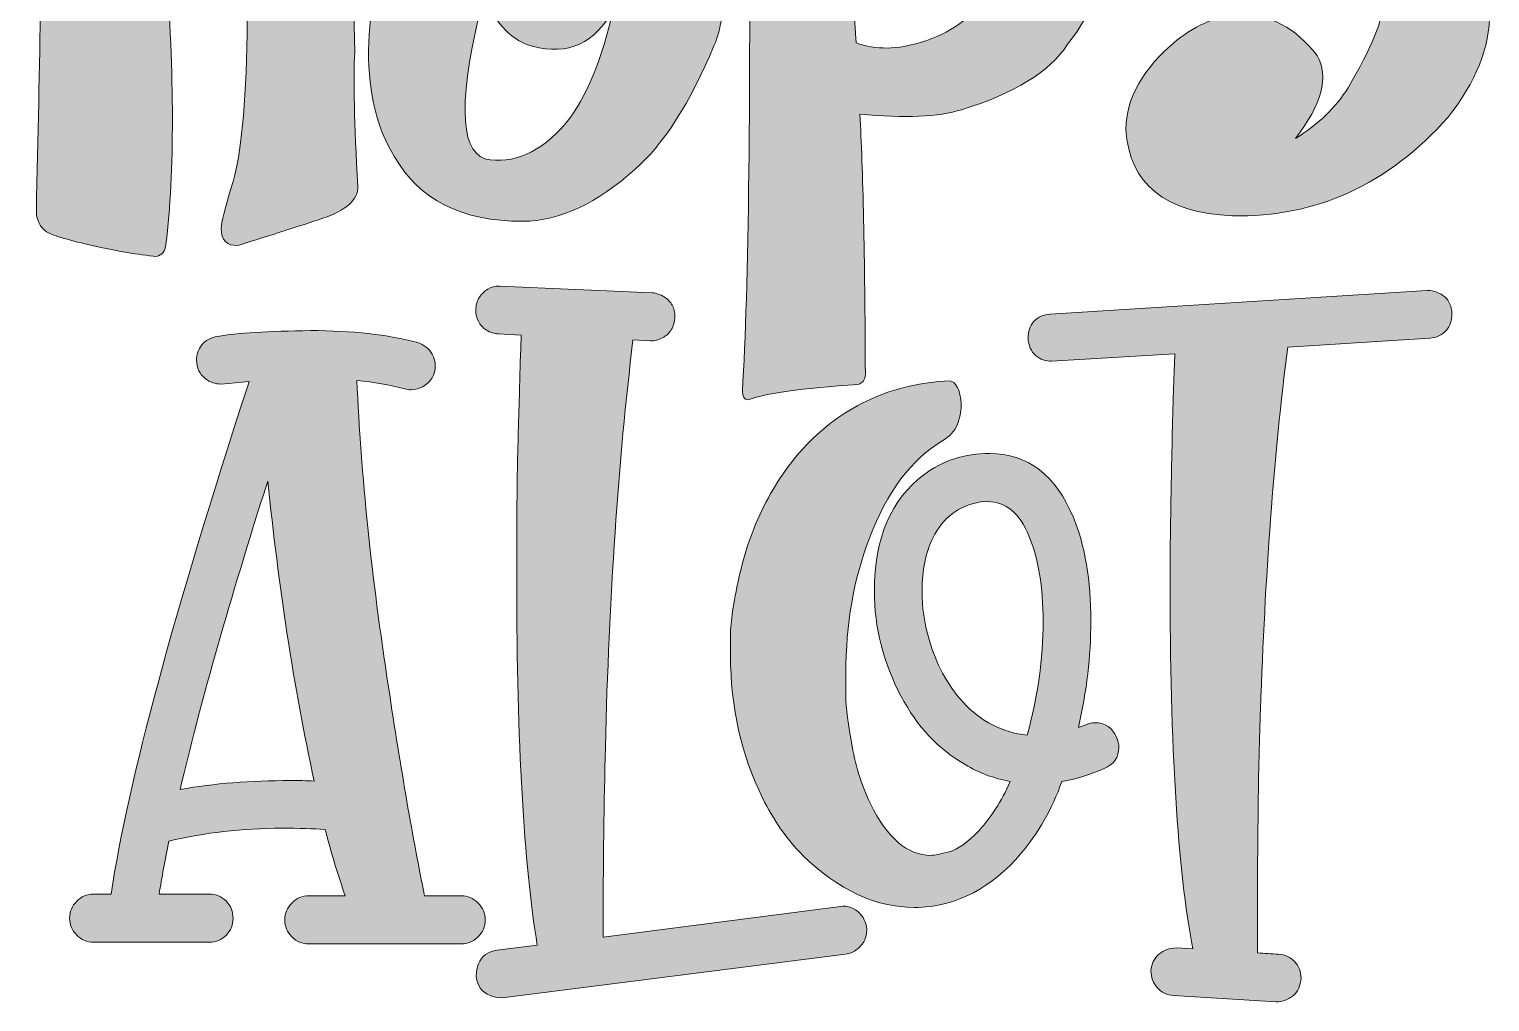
# Model space of a CAD drawing. Header units: inches. Extents: x 172 to 907, y -1029 to -51.
# Drawn here: x 172 to 906, y -1029 to -540 of the extents above; entities that cross this region are included whole.
import ezdxf

# ---------------------------------------------------------------- set-up
doc = ezdxf.new("R2010")
doc.units = ezdxf.units.IN
doc.header["$MEASUREMENT"] = 0
doc.layers.add('Layer 1', color=7, linetype='Continuous')

# ---------------------------------------------------------------- blocks, each defined once
blk = doc.blocks.new('block 3')
at = {"layer": 'Layer 1', "true_color": 0x00cfdb}
h = blk.add_hatch(color=132, dxfattribs=at)
h.dxf.hatch_style = 2
edge = h.paths.add_edge_path()
edge.add_spline(control_points=[(403.71, -1025.75), (399.68, -1024.19), (397.45, -1021.05), (396.78, -1016.35), (396.78, -1013.89), (397.22, -1011.65), (397.89, -1009.86), (399.46, -1005.84), (402.59, -1003.6), (407.29, -1002.93), (407.29, -1002.93), (427.43, -1000.46), (427.43, -1000.46), (420.72, -959.52), (417.14, -898.88), (417.14, -818.32), (417.14, -798.63), (417.14, -781.4), (417.36, -766.4), (417.59, -751.64), (418.03, -737.54), (418.48, -724.11), (418.7, -710.69), (419.15, -700.62), (419.38, -693.68), (419.38, -693.68), (407.96, -693.01), (407.96, -693.01), (405.73, -693.01), (403.71, -692.34), (401.92, -691.22), (400.13, -690.1), (398.79, -688.53), (397.89, -686.74), (397, -685.18), (396.55, -683.16), (396.55, -681.15), (396.55, -678.69), (397.22, -676.45), (398.34, -674.66), (399.46, -673.09), (400.8, -671.75), (402.59, -670.63), (404.16, -669.51), (406.17, -669.07), (408.41, -669.07), (408.41, -669.07), (485.16, -672.42), (485.16, -672.42), (487.4, -672.65), (489.42, -673.32), (491.2, -674.44), (493, -675.55), (494.34, -677.12), (495.23, -678.69), (496.13, -680.25), (496.58, -682.27), (496.58, -684.51), (496.35, -686.97), (495.9, -689.2), (494.78, -690.99), (493.67, -692.78), (492.1, -694.13), (490.31, -695.02), (488.3, -696.14), (486.28, -696.59), (484.27, -696.59), (484.27, -696.59), (475.54, -696.14), (475.54, -696.14), (468.16, -757.01), (463.46, -825.26), (461.67, -901.11), (461, -927.29), (460.55, -958.85), (460.55, -996.44), (460.55, -996.44), (581.16, -980.77), (581.16, -980.77), (584.74, -980.77), (587.87, -982.34), (590.56, -985.7), (592.12, -987.93), (593.02, -990.4), (593.02, -993.08), (593.02, -994.65), (592.57, -996.44), (591.9, -998), (591.01, -999.79), (589.66, -1001.36), (588.1, -1002.48), (586.53, -1003.82), (584.52, -1004.72), (582.28, -1004.94), (582.28, -1004.94), (409.75, -1026.87), (409.75, -1026.87), (407.51, -1026.87), (405.5, -1026.42), (403.71, -1025.75)], knot_values=[0, 0, 0, 0, 1, 1, 1, 2, 2, 2, 3, 3, 3, 4, 4, 4, 5, 5, 5, 6, 6, 6, 7, 7, 7, 8, 8, 8, 9, 9, 9, 10, 10, 10, 11, 11, 11, 12, 12, 12, 13, 13, 13, 14, 14, 14, 15, 15, 15, 16, 16, 16, 17, 17, 17, 18, 18, 18, 19, 19, 19, 20, 20, 20, 21, 21, 21, 22, 22, 22, 23, 23, 23, 24, 24, 24, 25, 25, 25, 26, 26, 26, 27, 27, 27, 28, 28, 28, 29, 29, 29, 30, 30, 30, 31, 31, 31, 32, 32, 32, 33, 33, 33, 33], degree=3, periodic=1)
h = blk.add_hatch(color=132, dxfattribs=at)
h.dxf.hatch_style = 2
edge = h.paths.add_edge_path()
edge.add_spline(control_points=[(747.2, -1025.75), (743.85, -1025.53), (740.94, -1024.19), (738.92, -1021.72), (736.91, -1019.49), (735.79, -1016.58), (735.79, -1013.22), (736.01, -1009.86), (737.36, -1006.95), (739.82, -1004.94), (742.28, -1002.93), (745.19, -1001.81), (748.55, -1001.81), (748.55, -1001.81), (756.82, -1002.26), (756.82, -1002.26), (749.22, -962.65), (745.41, -900.89), (745.41, -816.75), (745.41, -812.28), (745.41, -803.1), (745.64, -789.68), (745.86, -776.03), (746.08, -760.59), (746.53, -742.91), (746.98, -725.46), (747.43, -712.25), (747.87, -703.08), (747.87, -703.08), (685.89, -706.88), (685.89, -706.88), (682.98, -706.88), (680.29, -705.99), (677.83, -703.97), (675.6, -701.96), (674.25, -699.05), (674.03, -695.25), (674.03, -691.89), (674.93, -689.2), (676.94, -686.74), (678.95, -684.51), (681.86, -683.39), (685.22, -683.16), (685.22, -683.16), (874.53, -671.3), (874.53, -671.3), (878.11, -671.3), (881.02, -672.42), (883.48, -674.44), (885.71, -676.45), (886.83, -679.36), (887.06, -682.94), (887.06, -686.3), (886.16, -688.98), (884.15, -691.44), (882.13, -693.68), (879.23, -695.02), (875.87, -695.25), (875.87, -695.25), (804.49, -699.72), (804.49, -699.72), (797.55, -754.32), (793.08, -815.19), (790.84, -881.87), (789.72, -909.84), (789.27, -950.79), (789.27, -1004.27), (792.85, -1004.49), (796.43, -1004.72), (799.79, -1004.94), (803.14, -1005.16), (806.05, -1006.51), (808.07, -1008.75), (810.08, -1010.98), (811.2, -1013.67), (811.2, -1017.03), (810.98, -1020.83), (809.63, -1023.74), (807.4, -1025.75), (804.93, -1027.76), (802.02, -1028.88), (798.67, -1028.88), (798.67, -1028.88), (747.2, -1025.75), (747.2, -1025.75)], knot_values=[0, 0, 0, 0, 1, 1, 1, 2, 2, 2, 3, 3, 3, 4, 4, 4, 5, 5, 5, 6, 6, 6, 7, 7, 7, 8, 8, 8, 9, 9, 9, 10, 10, 10, 11, 11, 11, 12, 12, 12, 13, 13, 13, 14, 14, 14, 15, 15, 15, 16, 16, 16, 17, 17, 17, 18, 18, 18, 19, 19, 19, 20, 20, 20, 21, 21, 21, 22, 22, 22, 23, 23, 23, 24, 24, 24, 25, 25, 25, 26, 26, 26, 27, 27, 27, 28, 28, 28, 28], degree=3, periodic=1)
h = blk.add_hatch(color=132, dxfattribs=at)
h.dxf.hatch_style = 2
edge = h.paths.add_edge_path()
edge.add_spline(control_points=[(312.63, -999.79), (309.28, -999.79), (306.59, -998.68), (304.13, -996.21), (301.67, -993.75), (300.55, -991.07), (300.55, -987.71), (300.55, -984.35), (301.67, -981.67), (304.13, -979.21), (306.59, -976.75), (309.28, -975.63), (312.63, -975.63), (312.63, -975.63), (330.98, -975.63), (330.98, -975.63), (327.4, -965.56), (324.05, -954.59), (320.91, -942.29), (314.87, -941.84), (307.71, -941.61), (299.21, -941.61), (279.07, -941.61), (260.27, -943.85), (242.37, -948.1), (240.36, -957.5), (238.79, -966.45), (237.45, -974.73), (237.45, -974.73), (262.73, -974.73), (262.73, -974.73), (266.09, -974.73), (268.78, -975.85), (271.24, -978.31), (273.48, -980.77), (274.59, -983.46), (274.59, -986.81), (274.59, -990.17), (273.48, -993.08), (271.24, -995.32), (268.78, -997.78), (266.09, -998.9), (262.73, -998.9), (262.73, -998.9), (204.55, -998.9), (204.55, -998.9), (201.2, -998.9), (198.29, -997.78), (196.05, -995.32), (193.59, -993.08), (192.47, -990.17), (192.47, -986.81), (192.47, -983.46), (193.59, -980.77), (196.05, -978.31), (198.29, -975.85), (201.2, -974.73), (204.55, -974.73), (204.55, -974.73), (213.28, -974.73), (213.28, -974.73), (222.01, -917.45), (245.06, -832.42), (281.98, -719.19), (281.98, -719.19), (282.65, -716.95), (282.65, -716.95), (282.65, -716.95), (268.55, -718.29), (268.55, -718.29), (265.64, -718.29), (262.96, -717.4), (260.72, -715.61), (257.81, -713.37), (256.25, -710.24), (256.25, -706.21), (256.25, -703.53), (257.14, -701.06), (258.93, -698.6), (260.72, -696.36), (263.41, -695.02), (266.76, -694.35), (276.83, -692.56), (292.49, -691.67), (313.53, -691.44), (334.12, -691.44), (352.24, -693.46), (367.46, -697.48), (370.59, -698.6), (373.05, -700.39), (374.62, -703.3), (375.51, -705.09), (376.18, -707.11), (376.18, -709.12), (376.18, -713.82), (373.95, -717.18), (369.92, -719.64), (368.13, -720.53), (366.12, -721.2), (364.1, -721.2), (363.21, -721.2), (362.09, -720.98), (360.97, -720.76), (353.36, -718.74), (345.3, -717.18), (336.8, -716.5), (338.82, -763.72), (344.19, -815.19), (352.69, -870.68), (358.95, -912.3), (365, -947.21), (370.82, -975.63), (370.82, -975.63), (389.16, -975.63), (389.16, -975.63), (392.52, -975.63), (395.21, -976.75), (397.67, -979.21), (400.13, -981.67), (401.25, -984.35), (401.25, -987.71), (401.25, -991.07), (400.13, -993.75), (397.67, -996.21), (395.21, -998.68), (392.52, -999.79), (389.16, -999.79), (389.16, -999.79), (312.63, -999.79), (312.63, -999.79)], knot_values=[0, 0, 0, 0, 1, 1, 1, 2, 2, 2, 3, 3, 3, 4, 4, 4, 5, 5, 5, 6, 6, 6, 7, 7, 7, 8, 8, 8, 9, 9, 9, 10, 10, 10, 11, 11, 11, 12, 12, 12, 13, 13, 13, 14, 14, 14, 15, 15, 15, 16, 16, 16, 17, 17, 17, 18, 18, 18, 19, 19, 19, 20, 20, 20, 21, 21, 21, 22, 22, 22, 23, 23, 23, 24, 24, 24, 25, 25, 25, 26, 26, 26, 27, 27, 27, 28, 28, 28, 29, 29, 29, 30, 30, 30, 31, 31, 31, 32, 32, 32, 33, 33, 33, 34, 34, 34, 35, 35, 35, 36, 36, 36, 37, 37, 37, 38, 38, 38, 39, 39, 39, 40, 40, 40, 41, 41, 41, 42, 42, 42, 43, 43, 43, 43], degree=3, periodic=1)
edge = h.paths.add_edge_path()
edge.add_spline(control_points=[(303.24, -917.67), (307.49, -917.67), (311.52, -917.67), (315.32, -917.9), (305.03, -870.23), (297.42, -819.88), (292.05, -767.08), (292.05, -767.08), (289.81, -774.01), (289.81, -774.01), (271.46, -831.97), (257.59, -881.2), (247.97, -922.15), (265.2, -919.01), (283.55, -917.67), (303.24, -917.67)], knot_values=[0, 0, 0, 0, 1, 1, 1, 2, 2, 2, 3, 3, 3, 4, 4, 4, 5, 5, 5, 5], degree=3, periodic=1)
h = blk.add_hatch(color=132, dxfattribs=at)
h.dxf.hatch_style = 2
edge = h.paths.add_edge_path()
edge.add_spline(control_points=[(616.97, -981.45), (597.5, -981.45), (578.92, -972.72), (560.8, -955.26), (552.75, -946.99), (546.03, -937.36), (540.66, -926.4), (529.92, -904.92), (524.55, -880.97), (524.55, -854.57), (524.55, -853.9), (524.55, -850.09), (524.55, -843.16), (524.77, -836.22), (526.34, -826.37), (529.25, -813.62), (532.16, -800.86), (536.41, -789.01), (542.45, -777.59), (548.27, -766.18), (555.65, -756.11), (564.38, -747.16), (573.11, -738.43), (583.18, -731.27), (595.04, -725.9), (606.67, -720.53), (619.88, -717.4), (634.64, -716.73), (636.21, -716.73), (637.55, -717.85), (638.67, -720.08), (639.79, -722.55), (640.24, -725.46), (640.46, -729.04), (640.46, -732.39), (639.79, -735.52), (638.45, -738.88), (637.11, -742.01), (634.64, -744.7), (631.29, -746.71), (615.4, -756.11), (603.09, -772.45), (594.37, -795.72), (586.31, -816.53), (582.51, -839.13), (582.51, -863.74), (582.51, -863.74), (582.51, -874.71), (582.51, -874.71), (582.51, -881.2), (583.62, -889.7), (585.64, -900.44), (587.65, -911.41), (590.79, -921.03), (594.81, -929.31), (603.32, -946.54), (613.39, -955.26), (625.25, -955.26), (627.04, -955.26), (630.17, -954.59), (634.42, -953.48), (638.67, -952.36), (643.6, -948.78), (649.64, -942.51), (655.45, -936.24), (660.6, -928.19), (665.08, -918.12), (656.8, -916.55), (649.41, -913.87), (642.48, -909.62), (628.83, -901.78), (618.31, -890.37), (610.25, -875.38), (601.3, -858.37), (596.83, -840.7), (596.83, -822.35), (596.83, -795.72), (605.11, -776.25), (621.67, -763.94), (631.06, -756.78), (642.25, -753.2), (654.78, -753.2), (673.8, -753.2), (687.9, -763.94), (696.85, -785.42), (702.67, -799.52), (705.58, -816.98), (705.58, -837.56), (705.58, -855.02), (703.56, -872.92), (699.31, -891.04), (700.43, -890.6), (701.77, -890.15), (703.34, -889.48), (704.68, -888.81), (706.03, -888.58), (707.59, -888.58), (712.74, -888.58), (716.54, -891.04), (718.56, -895.97), (719.23, -897.53), (719.68, -899.32), (719.68, -900.89), (719.68, -906.04), (717.21, -909.62), (712.29, -911.63), (704.91, -914.76), (697.97, -917), (691.03, -918.12), (686.11, -931.99), (679.17, -944.08), (670.45, -954.37), (655.68, -971.6), (638.67, -980.55), (618.98, -981.45), (618.98, -981.45), (616.97, -981.45), (616.97, -981.45)], knot_values=[0, 0, 0, 0, 1, 1, 1, 2, 2, 2, 3, 3, 3, 4, 4, 4, 5, 5, 5, 6, 6, 6, 7, 7, 7, 8, 8, 8, 9, 9, 9, 10, 10, 10, 11, 11, 11, 12, 12, 12, 13, 13, 13, 14, 14, 14, 15, 15, 15, 16, 16, 16, 17, 17, 17, 18, 18, 18, 19, 19, 19, 20, 20, 20, 21, 21, 21, 22, 22, 22, 23, 23, 23, 24, 24, 24, 25, 25, 25, 26, 26, 26, 27, 27, 27, 28, 28, 28, 29, 29, 29, 30, 30, 30, 31, 31, 31, 32, 32, 32, 33, 33, 33, 34, 34, 34, 35, 35, 35, 36, 36, 36, 37, 37, 37, 38, 38, 38, 39, 39, 39, 39], degree=3, periodic=1)
edge = h.paths.add_edge_path()
edge.add_spline(control_points=[(681.64, -837.56), (681.64, -820.33), (679.17, -806.01), (674.48, -794.6), (669.78, -783.19), (662.84, -777.37), (653.66, -777.37), (653.66, -777.37), (650.08, -777.59), (650.08, -777.59), (639.34, -779.38), (631.29, -785.42), (626.14, -795.72), (622.56, -803.1), (620.77, -811.83), (620.77, -822.35), (620.77, -830.4), (621.89, -838.46), (624.35, -846.74), (627.71, -858.82), (633.3, -869.34), (641.36, -878.29), (650.31, -887.91), (661.05, -893.51), (673.58, -894.85), (678.95, -875.6), (681.64, -856.58), (681.64, -837.56)], knot_values=[0, 0, 0, 0, 1, 1, 1, 2, 2, 2, 3, 3, 3, 4, 4, 4, 5, 5, 5, 6, 6, 6, 7, 7, 7, 8, 8, 8, 9, 9, 9, 9], degree=3, periodic=1)
at = {"layer": 'Layer 1', "lineweight": 0}
for points, knots in [([(403.71, -1025.75), (399.68, -1024.19), (397.45, -1021.05), (396.78, -1016.35), (396.78, -1013.89), (397.22, -1011.65), (397.89, -1009.86), (399.46, -1005.84), (402.59, -1003.6), (407.29, -1002.93), (407.29, -1002.93), (427.43, -1000.46), (427.43, -1000.46), (420.72, -959.52), (417.14, -898.88), (417.14, -818.32), (417.14, -798.63), (417.14, -781.4), (417.36, -766.4), (417.59, -751.64), (418.03, -737.54), (418.48, -724.11), (418.7, -710.69), (419.15, -700.62), (419.38, -693.68), (419.38, -693.68), (407.96, -693.01), (407.96, -693.01), (405.73, -693.01), (403.71, -692.34), (401.92, -691.22), (400.13, -690.1), (398.79, -688.53), (397.89, -686.74), (397, -685.18), (396.55, -683.16), (396.55, -681.15), (396.55, -678.69), (397.22, -676.45), (398.34, -674.66), (399.46, -673.09), (400.8, -671.75), (402.59, -670.63), (404.16, -669.51), (406.17, -669.07), (408.41, -669.07), (408.41, -669.07), (485.16, -672.42), (485.16, -672.42), (487.4, -672.65), (489.42, -673.32), (491.2, -674.44), (493, -675.55), (494.34, -677.12), (495.23, -678.69), (496.13, -680.25), (496.58, -682.27), (496.58, -684.51), (496.35, -686.97), (495.9, -689.2), (494.78, -690.99), (493.67, -692.78), (492.1, -694.13), (490.31, -695.02), (488.3, -696.14), (486.28, -696.59), (484.27, -696.59), (484.27, -696.59), (475.54, -696.14), (475.54, -696.14), (468.16, -757.01), (463.46, -825.26), (461.67, -901.11), (461, -927.29), (460.55, -958.85), (460.55, -996.44), (460.55, -996.44), (581.16, -980.77), (581.16, -980.77), (584.74, -980.77), (587.87, -982.34), (590.56, -985.7), (592.12, -987.93), (593.02, -990.4), (593.02, -993.08), (593.02, -994.65), (592.57, -996.44), (591.9, -998), (591.01, -999.79), (589.66, -1001.36), (588.1, -1002.48), (586.53, -1003.82), (584.52, -1004.72), (582.28, -1004.94), (582.28, -1004.94), (409.75, -1026.87), (409.75, -1026.87), (407.51, -1026.87), (405.5, -1026.42), (403.71, -1025.75)], [0, 0, 0, 0, 1, 1, 1, 2, 2, 2, 3, 3, 3, 4, 4, 4, 5, 5, 5, 6, 6, 6, 7, 7, 7, 8, 8, 8, 9, 9, 9, 10, 10, 10, 11, 11, 11, 12, 12, 12, 13, 13, 13, 14, 14, 14, 15, 15, 15, 16, 16, 16, 17, 17, 17, 18, 18, 18, 19, 19, 19, 20, 20, 20, 21, 21, 21, 22, 22, 22, 23, 23, 23, 24, 24, 24, 25, 25, 25, 26, 26, 26, 27, 27, 27, 28, 28, 28, 29, 29, 29, 30, 30, 30, 31, 31, 31, 32, 32, 32, 33, 33, 33, 33]), ([(747.2, -1025.75), (743.85, -1025.53), (740.94, -1024.19), (738.92, -1021.72), (736.91, -1019.49), (735.79, -1016.58), (735.79, -1013.22), (736.01, -1009.86), (737.36, -1006.95), (739.82, -1004.94), (742.28, -1002.93), (745.19, -1001.81), (748.55, -1001.81), (748.55, -1001.81), (756.82, -1002.26), (756.82, -1002.26), (749.22, -962.65), (745.41, -900.89), (745.41, -816.75), (745.41, -812.28), (745.41, -803.1), (745.64, -789.68), (745.86, -776.03), (746.08, -760.59), (746.53, -742.91), (746.98, -725.46), (747.43, -712.25), (747.87, -703.08), (747.87, -703.08), (685.89, -706.88), (685.89, -706.88), (682.98, -706.88), (680.29, -705.99), (677.83, -703.97), (675.6, -701.96), (674.25, -699.05), (674.03, -695.25), (674.03, -691.89), (674.93, -689.2), (676.94, -686.74), (678.95, -684.51), (681.86, -683.39), (685.22, -683.16), (685.22, -683.16), (874.53, -671.3), (874.53, -671.3), (878.11, -671.3), (881.02, -672.42), (883.48, -674.44), (885.71, -676.45), (886.83, -679.36), (887.06, -682.94), (887.06, -686.3), (886.16, -688.98), (884.15, -691.44), (882.13, -693.68), (879.23, -695.02), (875.87, -695.25), (875.87, -695.25), (804.49, -699.72), (804.49, -699.72), (797.55, -754.32), (793.08, -815.19), (790.84, -881.87), (789.72, -909.84), (789.27, -950.79), (789.27, -1004.27), (792.85, -1004.49), (796.43, -1004.72), (799.79, -1004.94), (803.14, -1005.16), (806.05, -1006.51), (808.07, -1008.75), (810.08, -1010.98), (811.2, -1013.67), (811.2, -1017.03), (810.98, -1020.83), (809.63, -1023.74), (807.4, -1025.75), (804.93, -1027.76), (802.02, -1028.88), (798.67, -1028.88), (798.67, -1028.88), (747.2, -1025.75), (747.2, -1025.75)], [0, 0, 0, 0, 1, 1, 1, 2, 2, 2, 3, 3, 3, 4, 4, 4, 5, 5, 5, 6, 6, 6, 7, 7, 7, 8, 8, 8, 9, 9, 9, 10, 10, 10, 11, 11, 11, 12, 12, 12, 13, 13, 13, 14, 14, 14, 15, 15, 15, 16, 16, 16, 17, 17, 17, 18, 18, 18, 19, 19, 19, 20, 20, 20, 21, 21, 21, 22, 22, 22, 23, 23, 23, 24, 24, 24, 25, 25, 25, 26, 26, 26, 27, 27, 27, 28, 28, 28, 28]), ([(312.63, -999.79), (309.28, -999.79), (306.59, -998.68), (304.13, -996.21), (301.67, -993.75), (300.55, -991.07), (300.55, -987.71), (300.55, -984.35), (301.67, -981.67), (304.13, -979.21), (306.59, -976.75), (309.28, -975.63), (312.63, -975.63), (312.63, -975.63), (330.98, -975.63), (330.98, -975.63), (327.4, -965.56), (324.05, -954.59), (320.91, -942.29), (314.87, -941.84), (307.71, -941.61), (299.21, -941.61), (279.07, -941.61), (260.27, -943.85), (242.37, -948.1), (240.36, -957.5), (238.79, -966.45), (237.45, -974.73), (237.45, -974.73), (262.73, -974.73), (262.73, -974.73), (266.09, -974.73), (268.78, -975.85), (271.24, -978.31), (273.48, -980.77), (274.59, -983.46), (274.59, -986.81), (274.59, -990.17), (273.48, -993.08), (271.24, -995.32), (268.78, -997.78), (266.09, -998.9), (262.73, -998.9), (262.73, -998.9), (204.55, -998.9), (204.55, -998.9), (201.2, -998.9), (198.29, -997.78), (196.05, -995.32), (193.59, -993.08), (192.47, -990.17), (192.47, -986.81), (192.47, -983.46), (193.59, -980.77), (196.05, -978.31), (198.29, -975.85), (201.2, -974.73), (204.55, -974.73), (204.55, -974.73), (213.28, -974.73), (213.28, -974.73), (222.01, -917.45), (245.06, -832.42), (281.98, -719.19), (281.98, -719.19), (282.65, -716.95), (282.65, -716.95), (282.65, -716.95), (268.55, -718.29), (268.55, -718.29), (265.64, -718.29), (262.96, -717.4), (260.72, -715.61), (257.81, -713.37), (256.25, -710.24), (256.25, -706.21), (256.25, -703.53), (257.14, -701.06), (258.93, -698.6), (260.72, -696.36), (263.41, -695.02), (266.76, -694.35), (276.83, -692.56), (292.49, -691.67), (313.53, -691.44), (334.12, -691.44), (352.24, -693.46), (367.46, -697.48), (370.59, -698.6), (373.05, -700.39), (374.62, -703.3), (375.51, -705.09), (376.18, -707.11), (376.18, -709.12), (376.18, -713.82), (373.95, -717.18), (369.92, -719.64), (368.13, -720.53), (366.12, -721.2), (364.1, -721.2), (363.21, -721.2), (362.09, -720.98), (360.97, -720.76), (353.36, -718.74), (345.3, -717.18), (336.8, -716.5), (338.82, -763.72), (344.19, -815.19), (352.69, -870.68), (358.95, -912.3), (365, -947.21), (370.82, -975.63), (370.82, -975.63), (389.16, -975.63), (389.16, -975.63), (392.52, -975.63), (395.21, -976.75), (397.67, -979.21), (400.13, -981.67), (401.25, -984.35), (401.25, -987.71), (401.25, -991.07), (400.13, -993.75), (397.67, -996.21), (395.21, -998.68), (392.52, -999.79), (389.16, -999.79), (389.16, -999.79), (312.63, -999.79), (312.63, -999.79)], [0, 0, 0, 0, 1, 1, 1, 2, 2, 2, 3, 3, 3, 4, 4, 4, 5, 5, 5, 6, 6, 6, 7, 7, 7, 8, 8, 8, 9, 9, 9, 10, 10, 10, 11, 11, 11, 12, 12, 12, 13, 13, 13, 14, 14, 14, 15, 15, 15, 16, 16, 16, 17, 17, 17, 18, 18, 18, 19, 19, 19, 20, 20, 20, 21, 21, 21, 22, 22, 22, 23, 23, 23, 24, 24, 24, 25, 25, 25, 26, 26, 26, 27, 27, 27, 28, 28, 28, 29, 29, 29, 30, 30, 30, 31, 31, 31, 32, 32, 32, 33, 33, 33, 34, 34, 34, 35, 35, 35, 36, 36, 36, 37, 37, 37, 38, 38, 38, 39, 39, 39, 40, 40, 40, 41, 41, 41, 42, 42, 42, 43, 43, 43, 43]), ([(616.97, -981.45), (597.5, -981.45), (578.92, -972.72), (560.8, -955.26), (552.75, -946.99), (546.03, -937.36), (540.66, -926.4), (529.92, -904.92), (524.55, -880.97), (524.55, -854.57), (524.55, -853.9), (524.55, -850.09), (524.55, -843.16), (524.77, -836.22), (526.34, -826.37), (529.25, -813.62), (532.16, -800.86), (536.41, -789.01), (542.45, -777.59), (548.27, -766.18), (555.65, -756.11), (564.38, -747.16), (573.11, -738.43), (583.18, -731.27), (595.04, -725.9), (606.67, -720.53), (619.88, -717.4), (634.64, -716.73), (636.21, -716.73), (637.55, -717.85), (638.67, -720.08), (639.79, -722.55), (640.24, -725.46), (640.46, -729.04), (640.46, -732.39), (639.79, -735.52), (638.45, -738.88), (637.11, -742.01), (634.64, -744.7), (631.29, -746.71), (615.4, -756.11), (603.09, -772.45), (594.37, -795.72), (586.31, -816.53), (582.51, -839.13), (582.51, -863.74), (582.51, -863.74), (582.51, -874.71), (582.51, -874.71), (582.51, -881.2), (583.62, -889.7), (585.64, -900.44), (587.65, -911.41), (590.79, -921.03), (594.81, -929.31), (603.32, -946.54), (613.39, -955.26), (625.25, -955.26), (627.04, -955.26), (630.17, -954.59), (634.42, -953.48), (638.67, -952.36), (643.6, -948.78), (649.64, -942.51), (655.45, -936.24), (660.6, -928.19), (665.08, -918.12), (656.8, -916.55), (649.41, -913.87), (642.48, -909.62), (628.83, -901.78), (618.31, -890.37), (610.25, -875.38), (601.3, -858.37), (596.83, -840.7), (596.83, -822.35), (596.83, -795.72), (605.11, -776.25), (621.67, -763.94), (631.06, -756.78), (642.25, -753.2), (654.78, -753.2), (673.8, -753.2), (687.9, -763.94), (696.85, -785.42), (702.67, -799.52), (705.58, -816.98), (705.58, -837.56), (705.58, -855.02), (703.56, -872.92), (699.31, -891.04), (700.43, -890.6), (701.77, -890.15), (703.34, -889.48), (704.68, -888.81), (706.03, -888.58), (707.59, -888.58), (712.74, -888.58), (716.54, -891.04), (718.56, -895.97), (719.23, -897.53), (719.68, -899.32), (719.68, -900.89), (719.68, -906.04), (717.21, -909.62), (712.29, -911.63), (704.91, -914.76), (697.97, -917), (691.03, -918.12), (686.11, -931.99), (679.17, -944.08), (670.45, -954.37), (655.68, -971.6), (638.67, -980.55), (618.98, -981.45), (618.98, -981.45), (616.97, -981.45), (616.97, -981.45)], [0, 0, 0, 0, 1, 1, 1, 2, 2, 2, 3, 3, 3, 4, 4, 4, 5, 5, 5, 6, 6, 6, 7, 7, 7, 8, 8, 8, 9, 9, 9, 10, 10, 10, 11, 11, 11, 12, 12, 12, 13, 13, 13, 14, 14, 14, 15, 15, 15, 16, 16, 16, 17, 17, 17, 18, 18, 18, 19, 19, 19, 20, 20, 20, 21, 21, 21, 22, 22, 22, 23, 23, 23, 24, 24, 24, 25, 25, 25, 26, 26, 26, 27, 27, 27, 28, 28, 28, 29, 29, 29, 30, 30, 30, 31, 31, 31, 32, 32, 32, 33, 33, 33, 34, 34, 34, 35, 35, 35, 36, 36, 36, 37, 37, 37, 38, 38, 38, 39, 39, 39, 39]), ([(303.24, -917.67), (307.49, -917.67), (311.52, -917.67), (315.32, -917.9), (305.03, -870.23), (297.42, -819.88), (292.05, -767.08), (292.05, -767.08), (289.81, -774.01), (289.81, -774.01), (271.46, -831.97), (257.59, -881.2), (247.97, -922.15), (265.2, -919.01), (283.55, -917.67), (303.24, -917.67)], [0, 0, 0, 0, 1, 1, 1, 2, 2, 2, 3, 3, 3, 4, 4, 4, 5, 5, 5, 5]), ([(681.64, -837.56), (681.64, -820.33), (679.17, -806.01), (674.48, -794.6), (669.78, -783.19), (662.84, -777.37), (653.66, -777.37), (653.66, -777.37), (650.08, -777.59), (650.08, -777.59), (639.34, -779.38), (631.29, -785.42), (626.14, -795.72), (622.56, -803.1), (620.77, -811.83), (620.77, -822.35), (620.77, -830.4), (621.89, -838.46), (624.35, -846.74), (627.71, -858.82), (633.3, -869.34), (641.36, -878.29), (650.31, -887.91), (661.05, -893.51), (673.58, -894.85), (678.95, -875.6), (681.64, -856.58), (681.64, -837.56)], [0, 0, 0, 0, 1, 1, 1, 2, 2, 2, 3, 3, 3, 4, 4, 4, 5, 5, 5, 6, 6, 6, 7, 7, 7, 8, 8, 8, 9, 9, 9, 9])]:
    blk.add_open_spline(points, degree=3, knots=knots, dxfattribs=at)
blk = doc.blocks.new('block 7')
at = {"layer": 'Layer 1', "true_color": 0xfd3f97}
h = blk.add_hatch(color=233, dxfattribs=at)
h.dxf.hatch_style = 2
edge = h.paths.add_edge_path()
edge.add_spline(control_points=[(220.71, -351.27), (219.47, -377.27), (222.26, -413.18), (229.07, -458.99), (257.46, -442.89), (278.77, -435.82), (293.01, -437.76), (321.22, -439.09), (335.46, -477.03), (335.73, -551.59), (334.94, -564.68), (335.46, -587.14), (337.32, -618.98), (337.32, -625.7), (331.44, -631.03), (319.68, -634.97), (307.92, -638.9), (293.72, -643.43), (277.09, -648.57), (271.43, -648.92), (268.6, -646.09), (268.6, -640.07), (268.6, -637.51), (270.59, -629.64), (274.57, -616.46), (278.55, -603.28), (280.94, -578.61), (281.74, -542.43), (281.91, -507.68), (278.24, -491.14), (270.73, -492.82), (262.5, -492.82), (252.51, -497.15), (240.74, -505.82), (245.17, -563.66), (245.21, -611.11), (240.88, -648.17), (240.52, -651.53), (238.93, -653.52), (236.1, -654.14), (226.9, -653.25), (216.38, -651.48), (204.53, -648.83), (192.67, -646.18), (184.76, -643.83), (180.78, -641.8), (177.42, -638.97), (175.74, -635.56), (175.74, -631.58), (176.62, -593.82), (177.33, -558.67), (177.86, -526.12), (178.39, -493.57), (177.75, -468.43), (175.94, -450.7), (174.12, -432.97), (173.22, -417.07), (173.22, -403.01), (172.16, -377.36), (173.97, -355.25), (178.66, -336.67), (181.84, -324.12), (188.39, -313.77), (198.29, -305.63), (217.57, -291.57), (233.12, -288.03), (244.92, -295.02), (256.73, -302.01), (263.32, -311.07), (264.69, -322.21), (266.06, -333.36), (262.28, -343.71), (253.35, -353.26), (247.16, -357.59), (240.74, -358.63), (234.11, -356.38), (227.48, -354.12), (225.27, -346.76), (227.48, -334.29), (223.67, -336.41), (221.42, -342.07), (220.71, -351.27)], knot_values=[0, 0, 0, 0, 1, 1, 1, 2, 2, 2, 3, 3, 3, 4, 4, 4, 5, 5, 5, 6, 6, 6, 7, 7, 7, 8, 8, 8, 9, 9, 9, 10, 10, 10, 11, 11, 11, 12, 12, 12, 13, 13, 13, 14, 14, 14, 15, 15, 15, 16, 16, 16, 17, 17, 17, 18, 18, 18, 19, 19, 19, 20, 20, 20, 21, 21, 21, 22, 22, 22, 23, 23, 23, 24, 24, 24, 25, 25, 25, 26, 26, 26, 27, 27, 27, 27], degree=3, periodic=1)
h = blk.add_hatch(color=233, dxfattribs=at)
h.dxf.hatch_style = 2
edge = h.paths.add_edge_path()
edge.add_spline(control_points=[(854.04, -381.25), (882.43, -381.69), (896.41, -394.07), (895.97, -418.39), (894.37, -436.17), (888.89, -450.94), (879.52, -462.7), (871.56, -473.14), (860.23, -479.02), (845.55, -480.35), (828.04, -480.35), (816.85, -475.4), (811.99, -465.49), (809.34, -459.92), (808.14, -454.04), (808.41, -447.85), (808.41, -435.64), (812.3, -423.48), (820.08, -411.36), (811.06, -410.66), (801.69, -414.15), (791.96, -421.84), (777.63, -438.12), (769.94, -454.53), (768.88, -471.06), (768.08, -482.38), (778.96, -488.84), (801.51, -490.43), (811.15, -490.43), (827.38, -488.84), (850.2, -485.65), (867.97, -483), (881.9, -486.89), (891.99, -497.33), (900.3, -505.64), (904.99, -517.01), (906.05, -531.42), (906.05, -549.02), (899.06, -566.58), (885.09, -584.09), (855.02, -618.05), (818.89, -634.59), (776.7, -633.71), (742.74, -632.2), (724.92, -617.74), (723.24, -590.33), (723.24, -574.58), (731.77, -559.59), (748.84, -545.35), (759.37, -537.39), (769.67, -533.02), (779.75, -532.22), (795.41, -532.22), (808.59, -539.21), (819.29, -553.18), (825.3, -563.79), (821.68, -577.68), (808.41, -594.84), (820.08, -587.59), (828.88, -579.1), (834.81, -569.37), (846.66, -549.29), (852.59, -534.83), (852.59, -525.98), (852.41, -520.24), (846.97, -517.41), (836.27, -517.49), (804.43, -520.59), (785.06, -522.05), (778.16, -521.87), (739.42, -519.66), (721.12, -503.74), (723.24, -474.11), (724.83, -459.25), (731.82, -443.03), (744.2, -425.43), (757.02, -409.24), (773.25, -398.14), (792.89, -392.13), (810.84, -385.41), (831.23, -381.78), (854.04, -381.25)], knot_values=[0, 0, 0, 0, 1, 1, 1, 2, 2, 2, 3, 3, 3, 4, 4, 4, 5, 5, 5, 6, 6, 6, 7, 7, 7, 8, 8, 8, 9, 9, 9, 10, 10, 10, 11, 11, 11, 12, 12, 12, 13, 13, 13, 14, 14, 14, 15, 15, 15, 16, 16, 16, 17, 17, 17, 18, 18, 18, 19, 19, 19, 20, 20, 20, 21, 21, 21, 22, 22, 22, 23, 23, 23, 24, 24, 24, 25, 25, 25, 26, 26, 26, 27, 27, 27, 27], degree=3, periodic=1)
h = blk.add_hatch(color=233, dxfattribs=at)
h.dxf.hatch_style = 2
edge = h.paths.add_edge_path()
edge.add_spline(control_points=[(533.27, -726.31), (531.41, -726.22), (530.48, -724.67), (530.48, -721.66), (533.75, -671.52), (534.86, -574.85), (533.8, -431.66), (534.15, -429.45), (535.34, -428.13), (537.38, -427.68), (551.09, -426.89), (562.03, -425.65), (570.21, -423.97), (578.39, -422.29), (582.84, -422.29), (583.55, -423.97), (583.72, -433.7), (583.85, -439.98), (583.94, -442.8), (595.79, -432.64), (605.92, -426.27), (614.32, -423.7), (643.42, -414.59), (667.7, -414.28), (687.16, -422.77), (706.43, -434.36), (715.85, -458.95), (715.41, -496.53), (714.44, -513.16), (707.27, -530.14), (693.92, -547.48), (684.9, -561.27), (667.12, -572.24), (640.59, -580.38), (629.09, -584), (612.07, -584.75), (589.52, -582.63), (591.11, -609.7), (592.03, -653.34), (592.3, -713.57), (592.21, -716.13), (591.02, -717.77), (588.72, -718.48), (560.33, -720.42), (541.84, -723.03), (533.27, -726.31)], knot_values=[0, 0, 0, 0, 1, 1, 1, 2, 2, 2, 3, 3, 3, 4, 4, 4, 5, 5, 5, 6, 6, 6, 7, 7, 7, 8, 8, 8, 9, 9, 9, 10, 10, 10, 11, 11, 11, 12, 12, 12, 13, 13, 13, 14, 14, 14, 15, 15, 15, 15], degree=3, periodic=1)
edge = h.paths.add_edge_path()
edge.add_spline(control_points=[(587.66, -546.81), (597.48, -550.35), (608.44, -550.22), (620.56, -546.41), (634.97, -541.9), (645.32, -534.52), (651.6, -524.26), (660.89, -507.28), (663.23, -490.83), (658.63, -474.91), (655.27, -466.51), (649.9, -461.56), (642.51, -460.05), (635.13, -458.55), (626.17, -459.43), (615.65, -462.7), (596.72, -470.66), (586.42, -476.46), (584.74, -480.08), (585, -497.68), (585.98, -519.93), (587.66, -546.81)], knot_values=[0, 0, 0, 0, 1, 1, 1, 2, 2, 2, 3, 3, 3, 4, 4, 4, 5, 5, 5, 6, 6, 6, 7, 7, 7, 7], degree=3, periodic=1)
h = blk.add_hatch(color=233, dxfattribs=at)
h.dxf.hatch_style = 2
edge = h.paths.add_edge_path()
edge.add_spline(control_points=[(454.2, -427.42), (477.9, -427.42), (496.96, -437.72), (511.38, -458.33), (521.46, -475.4), (525.42, -493.5), (523.25, -512.65), (521.08, -531.8), (518.72, -543.67), (516.15, -548.27), (504.21, -577.02), (491.03, -597.67), (476.62, -610.23), (457.69, -627.47), (438.85, -636.23), (420.1, -636.49), (389.41, -636.49), (367.97, -625.66), (355.76, -603.99), (347.01, -590.46), (342.63, -572.64), (342.63, -550.53), (342.98, -528.95), (347.36, -509.31), (355.76, -491.62), (373.18, -462.44), (392.02, -443.6), (412.28, -435.11), (424.66, -429.98), (438.63, -427.42), (454.2, -427.42)], knot_values=[0, 0, 0, 0, 1, 1, 1, 2, 2, 2, 3, 3, 3, 4, 4, 4, 5, 5, 5, 6, 6, 6, 7, 7, 7, 8, 8, 8, 9, 9, 9, 10, 10, 10, 10], degree=3, periodic=1)
edge = h.paths.add_edge_path()
edge.add_spline(control_points=[(425.01, -548.4), (415.2, -546.11), (407.01, -537.75), (400.47, -523.33), (387.82, -573.3), (388.04, -600.54), (401.13, -605.05), (415.37, -607.97), (428.95, -602), (441.86, -587.14), (452.21, -574.05), (460.12, -554.99), (465.61, -529.96), (456.5, -547.12), (442.96, -553.27), (425.01, -548.4)], knot_values=[0, 0, 0, 0, 1, 1, 1, 2, 2, 2, 3, 3, 3, 4, 4, 4, 5, 5, 5, 5], degree=3, periodic=1)
edge = h.paths.add_edge_path()
edge.add_spline(control_points=[(426.47, -487.11), (444.43, -479.24), (458.44, -483.98), (468.53, -501.31), (468, -487.34), (464.63, -477.03), (458.44, -470.4), (456.5, -468.28), (454.02, -467.13), (451.01, -466.95), (442.17, -467.48), (433.99, -474.2), (426.47, -487.11)], knot_values=[0, 0, 0, 0, 1, 1, 1, 2, 2, 2, 3, 3, 3, 4, 4, 4, 4], degree=3, periodic=1)
at = {"layer": 'Layer 1', "lineweight": 0}
for points, knots in [([(220.71, -351.27), (219.47, -377.27), (222.26, -413.18), (229.07, -458.99), (257.46, -442.89), (278.77, -435.82), (293.01, -437.76), (321.22, -439.09), (335.46, -477.03), (335.73, -551.59), (334.94, -564.68), (335.46, -587.14), (337.32, -618.98), (337.32, -625.7), (331.44, -631.03), (319.68, -634.97), (307.92, -638.9), (293.72, -643.43), (277.09, -648.57), (271.43, -648.92), (268.6, -646.09), (268.6, -640.07), (268.6, -637.51), (270.59, -629.64), (274.57, -616.46), (278.55, -603.28), (280.94, -578.61), (281.74, -542.43), (281.91, -507.68), (278.24, -491.14), (270.73, -492.82), (262.5, -492.82), (252.51, -497.15), (240.74, -505.82), (245.17, -563.66), (245.21, -611.11), (240.88, -648.17), (240.52, -651.53), (238.93, -653.52), (236.1, -654.14), (226.9, -653.25), (216.38, -651.48), (204.53, -648.83), (192.67, -646.18), (184.76, -643.83), (180.78, -641.8), (177.42, -638.97), (175.74, -635.56), (175.74, -631.58), (176.62, -593.82), (177.33, -558.67), (177.86, -526.12), (178.39, -493.57), (177.75, -468.43), (175.94, -450.7), (174.12, -432.97), (173.22, -417.07), (173.22, -403.01), (172.16, -377.36), (173.97, -355.25), (178.66, -336.67), (181.84, -324.12), (188.39, -313.77), (198.29, -305.63), (217.57, -291.57), (233.12, -288.03), (244.92, -295.02), (256.73, -302.01), (263.32, -311.07), (264.69, -322.21), (266.06, -333.36), (262.28, -343.71), (253.35, -353.26), (247.16, -357.59), (240.74, -358.63), (234.11, -356.38), (227.48, -354.12), (225.27, -346.76), (227.48, -334.29), (223.67, -336.41), (221.42, -342.07), (220.71, -351.27)], [0, 0, 0, 0, 1, 1, 1, 2, 2, 2, 3, 3, 3, 4, 4, 4, 5, 5, 5, 6, 6, 6, 7, 7, 7, 8, 8, 8, 9, 9, 9, 10, 10, 10, 11, 11, 11, 12, 12, 12, 13, 13, 13, 14, 14, 14, 15, 15, 15, 16, 16, 16, 17, 17, 17, 18, 18, 18, 19, 19, 19, 20, 20, 20, 21, 21, 21, 22, 22, 22, 23, 23, 23, 24, 24, 24, 25, 25, 25, 26, 26, 26, 27, 27, 27, 27]), ([(854.04, -381.25), (882.43, -381.69), (896.41, -394.07), (895.97, -418.39), (894.37, -436.17), (888.89, -450.94), (879.52, -462.7), (871.56, -473.14), (860.23, -479.02), (845.55, -480.35), (828.04, -480.35), (816.85, -475.4), (811.99, -465.49), (809.34, -459.92), (808.14, -454.04), (808.41, -447.85), (808.41, -435.64), (812.3, -423.48), (820.08, -411.36), (811.06, -410.66), (801.69, -414.15), (791.96, -421.84), (777.63, -438.12), (769.94, -454.53), (768.88, -471.06), (768.08, -482.38), (778.96, -488.84), (801.51, -490.43), (811.15, -490.43), (827.38, -488.84), (850.2, -485.65), (867.97, -483), (881.9, -486.89), (891.99, -497.33), (900.3, -505.64), (904.99, -517.01), (906.05, -531.42), (906.05, -549.02), (899.06, -566.58), (885.09, -584.09), (855.02, -618.05), (818.89, -634.59), (776.7, -633.71), (742.74, -632.2), (724.92, -617.74), (723.24, -590.33), (723.24, -574.58), (731.77, -559.59), (748.84, -545.35), (759.37, -537.39), (769.67, -533.02), (779.75, -532.22), (795.41, -532.22), (808.59, -539.21), (819.29, -553.18), (825.3, -563.79), (821.68, -577.68), (808.41, -594.84), (820.08, -587.59), (828.88, -579.1), (834.81, -569.37), (846.66, -549.29), (852.59, -534.83), (852.59, -525.98), (852.41, -520.24), (846.97, -517.41), (836.27, -517.49), (804.43, -520.59), (785.06, -522.05), (778.16, -521.87), (739.42, -519.66), (721.12, -503.74), (723.24, -474.11), (724.83, -459.25), (731.82, -443.03), (744.2, -425.43), (757.02, -409.24), (773.25, -398.14), (792.89, -392.13), (810.84, -385.41), (831.23, -381.78), (854.04, -381.25)], [0, 0, 0, 0, 1, 1, 1, 2, 2, 2, 3, 3, 3, 4, 4, 4, 5, 5, 5, 6, 6, 6, 7, 7, 7, 8, 8, 8, 9, 9, 9, 10, 10, 10, 11, 11, 11, 12, 12, 12, 13, 13, 13, 14, 14, 14, 15, 15, 15, 16, 16, 16, 17, 17, 17, 18, 18, 18, 19, 19, 19, 20, 20, 20, 21, 21, 21, 22, 22, 22, 23, 23, 23, 24, 24, 24, 25, 25, 25, 26, 26, 26, 27, 27, 27, 27]), ([(533.27, -726.31), (531.41, -726.22), (530.48, -724.67), (530.48, -721.66), (533.75, -671.52), (534.86, -574.85), (533.8, -431.66), (534.15, -429.45), (535.34, -428.13), (537.38, -427.68), (551.09, -426.89), (562.03, -425.65), (570.21, -423.97), (578.39, -422.29), (582.84, -422.29), (583.55, -423.97), (583.72, -433.7), (583.85, -439.98), (583.94, -442.8), (595.79, -432.64), (605.92, -426.27), (614.32, -423.7), (643.42, -414.59), (667.7, -414.28), (687.16, -422.77), (706.43, -434.36), (715.85, -458.95), (715.41, -496.53), (714.44, -513.16), (707.27, -530.14), (693.92, -547.48), (684.9, -561.27), (667.12, -572.24), (640.59, -580.38), (629.09, -584), (612.07, -584.75), (589.52, -582.63), (591.11, -609.7), (592.03, -653.34), (592.3, -713.57), (592.21, -716.13), (591.02, -717.77), (588.72, -718.48), (560.33, -720.42), (541.84, -723.03), (533.27, -726.31)], [0, 0, 0, 0, 1, 1, 1, 2, 2, 2, 3, 3, 3, 4, 4, 4, 5, 5, 5, 6, 6, 6, 7, 7, 7, 8, 8, 8, 9, 9, 9, 10, 10, 10, 11, 11, 11, 12, 12, 12, 13, 13, 13, 14, 14, 14, 15, 15, 15, 15]), ([(454.2, -427.42), (477.9, -427.42), (496.96, -437.72), (511.38, -458.33), (521.46, -475.4), (525.42, -493.5), (523.25, -512.65), (521.08, -531.8), (518.72, -543.67), (516.15, -548.27), (504.21, -577.02), (491.03, -597.67), (476.62, -610.23), (457.69, -627.47), (438.85, -636.23), (420.1, -636.49), (389.41, -636.49), (367.97, -625.66), (355.76, -603.99), (347.01, -590.46), (342.63, -572.64), (342.63, -550.53), (342.98, -528.95), (347.36, -509.31), (355.76, -491.62), (373.18, -462.44), (392.02, -443.6), (412.28, -435.11), (424.66, -429.98), (438.63, -427.42), (454.2, -427.42)], [0, 0, 0, 0, 1, 1, 1, 2, 2, 2, 3, 3, 3, 4, 4, 4, 5, 5, 5, 6, 6, 6, 7, 7, 7, 8, 8, 8, 9, 9, 9, 10, 10, 10, 10]), ([(587.66, -546.81), (597.48, -550.35), (608.44, -550.22), (620.56, -546.41), (634.97, -541.9), (645.32, -534.52), (651.6, -524.26), (660.89, -507.28), (663.23, -490.83), (658.63, -474.91), (655.27, -466.51), (649.9, -461.56), (642.51, -460.05), (635.13, -458.55), (626.17, -459.43), (615.65, -462.7), (596.72, -470.66), (586.42, -476.46), (584.74, -480.08), (585, -497.68), (585.98, -519.93), (587.66, -546.81)], [0, 0, 0, 0, 1, 1, 1, 2, 2, 2, 3, 3, 3, 4, 4, 4, 5, 5, 5, 6, 6, 6, 7, 7, 7, 7]), ([(426.47, -487.11), (444.43, -479.24), (458.44, -483.98), (468.53, -501.31), (468, -487.34), (464.63, -477.03), (458.44, -470.4), (456.5, -468.28), (454.02, -467.13), (451.01, -466.95), (442.17, -467.48), (433.99, -474.2), (426.47, -487.11)], [0, 0, 0, 0, 1, 1, 1, 2, 2, 2, 3, 3, 3, 4, 4, 4, 4]), ([(425.01, -548.4), (415.2, -546.11), (407.01, -537.75), (400.47, -523.33), (387.82, -573.3), (388.04, -600.54), (401.13, -605.05), (415.37, -607.97), (428.95, -602), (441.86, -587.14), (452.21, -574.05), (460.12, -554.99), (465.61, -529.96), (456.5, -547.12), (442.96, -553.27), (425.01, -548.4)], [0, 0, 0, 0, 1, 1, 1, 2, 2, 2, 3, 3, 3, 4, 4, 4, 5, 5, 5, 5])]:
    blk.add_open_spline(points, degree=3, knots=knots, dxfattribs=at)
blk = doc.blocks.new('block 2')
at = {"layer": 'Layer 1'}
for name in ['block 7', 'block 3']:
    blk.add_blockref(name, (0, 0), dxfattribs=at)

msp = doc.modelspace()

# ---------------------------------------------------------------- block references
at = {"layer": 'Layer 1'}
msp.add_blockref('block 2', (0, 0), dxfattribs=at)

doc.saveas('drawing.dxf')
